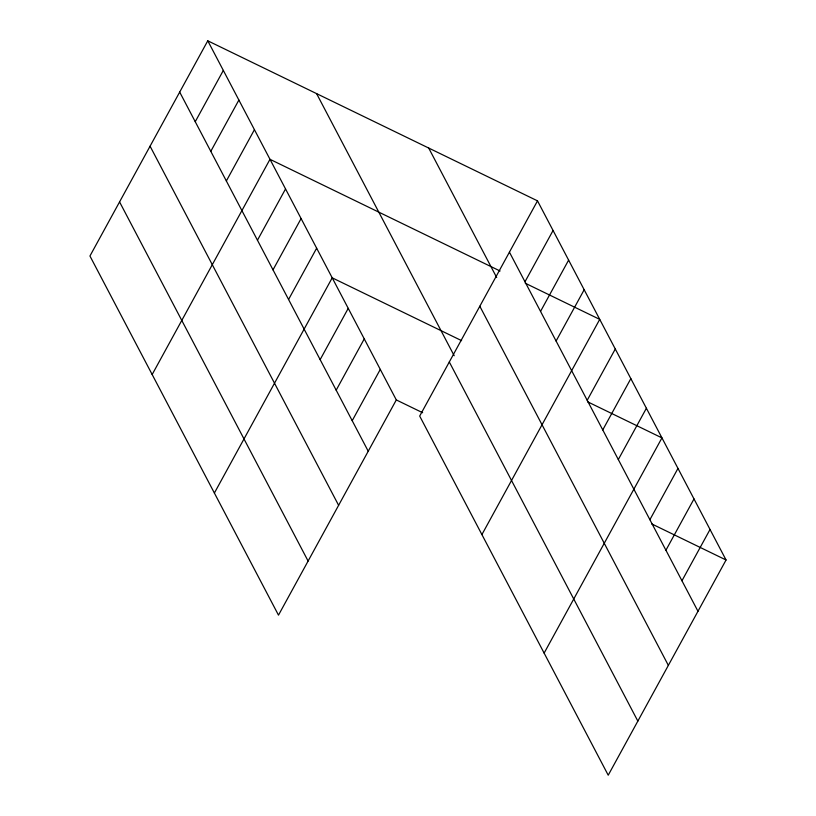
<?xml version="1.0" encoding="UTF-8"?>
<svg xmlns="http://www.w3.org/2000/svg" width="816" height="816" viewBox="0 0 816 816"><rect width="100%" height="100%" fill="white"/><g stroke="black" fill="none" stroke-linecap="round" stroke-linejoin="round"><path stroke-width="1.22" d="M207.774 40.8L89.944 256.01L278.491 615.142L396.311 399.932L207.774 40.8L537.509 200.858L726.056 559.99L608.226 775.2L419.689 416.068L537.509 200.858M195.238 121.717L223.329 70.431M210.793 151.348L238.874 100.052M226.348 180.979L254.429 129.683M152.164 374.524L269.984 159.314L500.075 271.004M257.458 240.23L285.539 188.945M273.013 269.861L301.094 218.566M288.568 299.492L316.649 248.197M214.384 493.037L332.204 277.828L461.611 340.639M320.147 359.642L348.228 308.356M336.182 390.17L364.262 338.885M352.206 420.699L380.287 369.403M524.984 281.775L553.064 230.489M540.539 311.406L568.619 260.12M556.094 341.037L584.174 289.741M481.909 534.582L599.729 319.372L525.28 283.234M587.204 400.289L615.284 349.003M602.759 429.92L630.839 378.634M618.314 459.551L646.394 408.255M544.129 653.096L661.949 437.886L587.5 401.747M649.893 519.7L677.974 468.415M665.917 550.229L693.998 498.943M681.952 580.757L710.032 529.462M396.311 399.932L422.657 412.723M651.607 523.852L726.056 559.99M509.429 252.154L697.976 611.286M428.696 148.043L496.679 277.522M479.818 306.245L668.355 665.377M316.588 93.616L454.186 355.725M449.3 361.978L637.847 721.109M179.693 92.096L368.23 451.228M150.073 146.186L338.62 505.318M119.564 201.919L308.101 561.051"/></g></svg>
